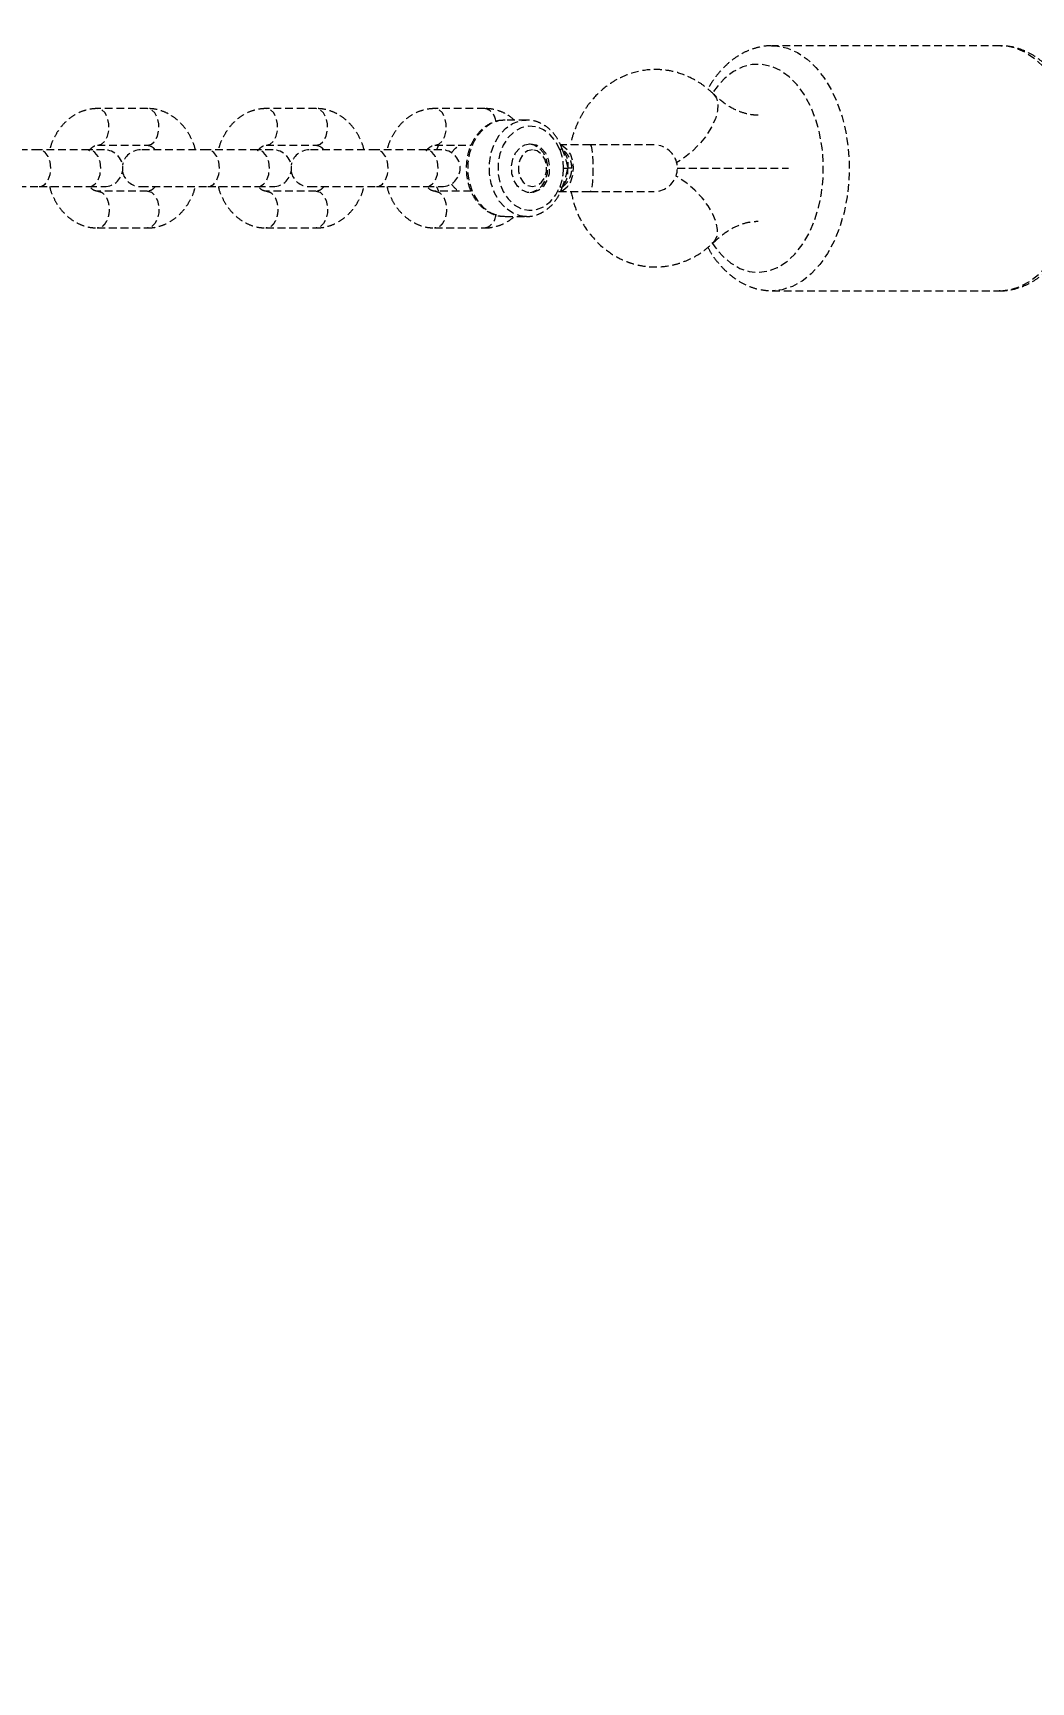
# Model space of a CAD drawing. Header units: millimetres. Extents: x -4075 to 3853, y -2344 to 2376.
# Drawn here: x -1400.8 to -1237.8, y 99 to 368.3 of the extents above; entities that cross this region are included whole.
import ezdxf

# ---------------------------------------------------------------- set-up
doc = ezdxf.new("R2010")
doc.units = ezdxf.units.MM
doc.linetypes.add('HIDDEN', pattern=[1.905, 1.27, -0.635])
for name, color, linetype in [('DIKOM_ОБЪЕКТ', 7, 'Continuous'), ('DIKOM_РАЗМЕР_ЗОНА', 7, 'Continuous'), ('DIKOM_РАЗМЕР_ОБЪЕКТА', 7, 'Continuous')]:
    doc.layers.add(name, color=color, linetype=linetype)
doc.styles.add('style1', font='arialbd.ttf', dxfattribs={"width": 0.8})
doc.dimstyles.new('1-50', dxfattribs={"dimtxt": 300, "dimasz": 200, "dimexe": 100, "dimexo": 0, "dimgap": 100, "dimtad": 1, "dimtxsty": 'style1', "dimcen": 200, "dimclrd": 7, "dimclre": 7, "dimclrt": 7, "dimadec": 1, "dimazin": 2, "dimtfac": 1, "dimtmove": 0, "dimatfit": 2, "dimfxl": 0, "dimlwd": 25, "dimlwe": 18, "dimarcsym": 0})

# ---------------------------------------------------------------- blocks, each defined once
blk = doc.blocks.new('*D0')
at = {"layer": 'Defpoints', "color": 0, "transparency": 16777216}
for p in [(-3364.5, 346.19), (3853.1, 341.49), (3853.1, -2244.04)]:
    blk.add_point(p, dxfattribs=at)
at = {"layer": 'DIKOM_РАЗМЕР_ЗОНА', "color": 7, "lineweight": 18, "transparency": 16777216}
for p, q in [((-3364.5, 346.19), (-3364.5, -2344.04)), ((3853.1, 341.49), (3853.1, -2344.04))]:
    blk.add_line(p, q, dxfattribs=at)
at = {"layer": 'DIKOM_РАЗМЕР_ЗОНА', "color": 7, "lineweight": 25, "transparency": 16777216}
blk.add_line((-3164.5, -2244.04), (3653.1, -2244.04), dxfattribs=at)
at = {"layer": 'DIKOM_РАЗМЕР_ЗОНА', "color": 7, "transparency": 16777216}
for points in [[(-3164.5, -2210.7), (-3164.5, -2277.37), (-3364.5, -2244.04)], [(3653.1, -2210.7), (3653.1, -2277.37), (3853.1, -2244.04)]]:
    blk.add_solid(points, dxfattribs=at)
at = {"layer": 'DIKOM_РАЗМЕР_ЗОНА', "color": 7, "transparency": 16777216, "insert": (164.83, -1990.86), "char_height": 300, "attachment_point": 5, "style": 'style1'}
blk.add_mtext('{\\fArial|b0|i0|c204|p34;7220}', dxfattribs=at)
blk = doc.blocks.new('*D1')
at = {"layer": 'Defpoints', "color": 0, "transparency": 16777216}
for p in [(-1865.19, 346.19), (2353.81, 346.19), (2353.81, -666.66)]:
    blk.add_point(p, dxfattribs=at)
at = {"layer": 'DIKOM_РАЗМЕР_ОБЪЕКТА', "color": 7, "lineweight": 18, "transparency": 16777216}
for p, q in [((-1865.19, 346.19), (-1865.19, -766.66)), ((2353.81, 346.19), (2353.81, -766.66))]:
    blk.add_line(p, q, dxfattribs=at)
at = {"layer": 'DIKOM_РАЗМЕР_ОБЪЕКТА', "color": 7, "lineweight": 25, "transparency": 16777216}
blk.add_line((-1665.19, -666.66), (2153.81, -666.66), dxfattribs=at)
at = {"layer": 'DIKOM_РАЗМЕР_ОБЪЕКТА', "color": 7, "transparency": 16777216}
for points in [[(-1665.19, -633.33), (-1665.19, -700), (-1865.19, -666.66)], [(2153.81, -633.33), (2153.81, -700), (2353.81, -666.66)]]:
    blk.add_solid(points, dxfattribs=at)
at = {"layer": 'DIKOM_РАЗМЕР_ОБЪЕКТА', "color": 7, "transparency": 16777216, "insert": (244.3, -413.49), "char_height": 300, "attachment_point": 5, "style": 'style1'}
blk.add_mtext('{\\fArial|b0|i0|c204|p34;4220}', dxfattribs=at)
blk = doc.blocks.new('*D2')
at = {"layer": 'Defpoints', "color": 0, "transparency": 16777216}
for p in [(2054.85, 2376.19), (-3624.48, -1683.81), (2044.31, -1683.81)]:
    blk.add_point(p, dxfattribs=at)
at = {"layer": 'DIKOM_РАЗМЕР_ЗОНА', "color": 7, "lineweight": 18, "transparency": 16777216}
for p, q in [((2054.85, 2376.19), (-3724.48, 2376.19)), ((2044.31, -1683.81), (-3724.48, -1683.81))]:
    blk.add_line(p, q, dxfattribs=at)
at = {"layer": 'DIKOM_РАЗМЕР_ЗОНА', "color": 7, "lineweight": 25, "transparency": 16777216}
blk.add_line((-3624.48, 2176.19), (-3624.48, -1483.81), dxfattribs=at)
at = {"layer": 'DIKOM_РАЗМЕР_ЗОНА', "color": 7, "transparency": 16777216}
for points in [[(-3657.81, 2176.19), (-3591.14, 2176.19), (-3624.48, 2376.19)], [(-3657.81, -1483.81), (-3591.14, -1483.81), (-3624.48, -1683.81)]]:
    blk.add_solid(points, dxfattribs=at)
at = {"layer": 'DIKOM_РАЗМЕР_ЗОНА', "color": 7, "transparency": 16777216, "insert": (-3877.65, 411.65), "char_height": 300, "attachment_point": 5, "rotation": 90, "style": 'style1'}
blk.add_mtext('{\\fArial|b0|i0|c204|p34;4000}', dxfattribs=at)
blk = doc.blocks.new('*D3')
at = {"layer": 'Defpoints', "color": 0, "transparency": 16777216}
for p in [(1216.81, 846.19), (-2144.45, -153.81), (1216.81, -153.81)]:
    blk.add_point(p, dxfattribs=at)
at = {"layer": 'DIKOM_РАЗМЕР_ОБЪЕКТА', "color": 7, "lineweight": 18, "transparency": 16777216}
for p, q in [((1216.81, 846.19), (-2244.45, 846.19)), ((1216.81, -153.81), (-2244.45, -153.81))]:
    blk.add_line(p, q, dxfattribs=at)
at = {"layer": 'DIKOM_РАЗМЕР_ОБЪЕКТА', "color": 7, "lineweight": 25, "transparency": 16777216}
blk.add_line((-2144.45, 646.19), (-2144.45, 46.19), dxfattribs=at)
at = {"layer": 'DIKOM_РАЗМЕР_ОБЪЕКТА', "color": 7, "transparency": 16777216}
for points in [[(-2177.79, 646.19), (-2111.12, 646.19), (-2144.45, 846.19)], [(-2177.79, 46.19), (-2111.12, 46.19), (-2144.45, -153.81)]]:
    blk.add_solid(points, dxfattribs=at)
at = {"layer": 'DIKOM_РАЗМЕР_ОБЪЕКТА', "color": 7, "transparency": 16777216, "insert": (-2397.63, 346.19), "char_height": 300, "attachment_point": 5, "rotation": 90, "style": 'style1'}
blk.add_mtext('{\\fArial|b0|i0|c204|p34;1000}', dxfattribs=at)

msp = doc.modelspace()

# ---------------------------------------------------------------- linework, layer by layer
at = {"layer": 'DIKOM_ОБЪЕКТ', "color": 7, "linetype": 'HIDDEN', "lineweight": 15}
for p, q in [((-1242.813, 366.185), (-1280.071, 366.185)), ((-1382.118, 355.935), (-1390.268, 355.935)), ((-1354.563, 355.935), (-1362.713, 355.935)), ((-1327.007, 355.935), (-1335.157, 355.935)), ((-1323.702, 354.06), (-1323.965, 354.053)), ((-1320.171, 354.06), (-1323.702, 354.06)), ((-1399.79, 349.185), (-1410.796, 349.185)), ((-1391.64, 349.185), (-1399.79, 349.185)), ((-1389.146, 349.185), (-1391.64, 349.185)), ((-1390.268, 349.935), (-1390.221, 349.936)), ((-1390.268, 349.935), (-1382.118, 349.935)), ((-1372.235, 349.185), (-1383.24, 349.185)), ((-1364.084, 349.185), (-1372.235, 349.185)), ((-1361.59, 349.185), (-1364.084, 349.185)), ((-1362.713, 349.935), (-1362.666, 349.936)), ((-1362.713, 349.935), (-1354.563, 349.935)), ((-1344.679, 349.185), (-1355.685, 349.185)), ((-1336.529, 349.185), (-1344.679, 349.185)), ((-1334.035, 349.185), (-1336.529, 349.185)), ((-1336.352, 349.185), (-1336.25, 349.488)), ((-1335.157, 349.935), (-1335.111, 349.936)), ((-1335.157, 349.935), (-1329.244, 349.935)), ((-1334.543, 349.935), (-1334.871, 349.185)), ((-1309.78, 349.985), (-1314.62, 349.985)), ((-1299.363, 349.985), (-1309.78, 349.985)), ((-1410.796, 343.185), (-1399.79, 343.185)), ((-1399.79, 343.185), (-1391.64, 343.185)), ((-1391.64, 343.185), (-1389.146, 343.185)), ((-1382.118, 342.435), (-1390.313, 342.435)), ((-1383.24, 343.185), (-1372.235, 343.185)), ((-1372.235, 343.185), (-1364.084, 343.185)), ((-1364.084, 343.185), (-1361.59, 343.185)), ((-1354.563, 342.435), (-1362.757, 342.435)), ((-1355.685, 343.185), (-1344.679, 343.185)), ((-1344.679, 343.185), (-1336.529, 343.185)), ((-1336.529, 343.185), (-1334.035, 343.185)), ((-1329.242, 342.435), (-1335.202, 342.435)), ((-1334.871, 343.185), (-1334.543, 342.435)), ((-1314.951, 342.385), (-1309.78, 342.385)), ((-1309.78, 342.385), (-1299.363, 342.385)), ((-1323.702, 338.31), (-1320.171, 338.31)), ((-1320.171, 338.31), (-1320.432, 338.318)), ((-1390.313, 336.435), (-1382.118, 336.435)), ((-1362.757, 336.435), (-1354.563, 336.435)), ((-1335.202, 336.435), (-1327.007, 336.435)), ((-1280.071, 326.185), (-1242.813, 326.185))]:
    msp.add_line(p, q, dxfattribs=at)
at = {"layer": 'DIKOM_ОБЪЕКТ', "color": 7, "linetype": 'HIDDEN', "lineweight": 15, "flags": 128}
for points in [[(-1280.143, 366.185), (-1279.207, 366.138), (-1277.538, 365.778), (-1275.914, 365.067), (-1274.364, 364.02), (-1272.916, 362.654), (-1271.596, 360.995), (-1270.427, 359.071), (-1269.431, 356.917), (-1268.624, 354.572), (-1268.021, 352.077), (-1267.634, 349.477), (-1267.468, 346.818), (-1267.527, 344.148), (-1267.81, 341.514), (-1268.312, 338.964), (-1269.024, 336.543), (-1269.933, 334.293), (-1271.023, 332.256), (-1272.274, 330.467), (-1273.665, 328.959), (-1275.169, 327.759), (-1276.762, 326.887), (-1278.413, 326.359), (-1280.025, 326.186)], [(-1242.813, 326.185), (-1241.155, 326.359), (-1239.504, 326.887), (-1237.911, 327.759), (-1236.407, 328.959), (-1235.016, 330.467), (-1233.765, 332.256), (-1232.675, 334.293), (-1231.766, 336.543), (-1231.054, 338.964), (-1230.553, 341.514), (-1230.269, 344.148), (-1230.21, 346.818), (-1230.376, 349.477), (-1230.763, 352.077), (-1231.366, 354.572), (-1232.173, 356.917), (-1233.169, 359.071), (-1234.338, 360.995), (-1235.658, 362.654), (-1237.106, 364.02), (-1238.656, 365.067), (-1240.28, 365.778), (-1241.949, 366.138), (-1242.813, 366.185)], [(-1289.912, 334.06), (-1289.442, 333.369), (-1288.19, 331.88), (-1286.815, 330.695), (-1285.346, 329.84), (-1283.814, 329.334), (-1282.252, 329.187), (-1280.694, 329.402), (-1279.171, 329.975), (-1277.717, 330.894), (-1276.364, 332.138), (-1275.138, 333.682), (-1274.068, 335.492), (-1273.175, 337.53), (-1272.479, 339.753), (-1271.994, 342.112), (-1271.731, 344.559), (-1271.695, 347.04), (-1271.888, 349.503), (-1272.304, 351.895), (-1272.936, 354.166), (-1273.77, 356.266), (-1274.787, 358.152), (-1275.967, 359.783), (-1277.283, 361.123), (-1278.709, 362.146), (-1280.214, 362.828), (-1281.765, 363.156), (-1283.329, 363.121), (-1284.874, 362.726), (-1286.366, 361.979), (-1287.774, 360.894), (-1289.067, 359.497), (-1289.924, 358.293)], [(-1289.643, 358.306), (-1289.18, 357.648), (-1288.94, 356.699), (-1288.992, 355.557), (-1289.332, 354.275), (-1289.945, 352.913), (-1290.803, 351.533), (-1291.865, 350.2), (-1293.082, 348.977), (-1294.397, 347.92), (-1295.658, 347.128)], [(-1390.221, 349.936), (-1389.621, 350.116), (-1389.052, 350.637), (-1388.63, 351.435), (-1388.405, 352.415), (-1388.405, 353.456), (-1388.63, 354.435), (-1389.052, 355.234), (-1389.621, 355.755), (-1390.268, 355.935)], [(-1382.118, 349.935), (-1381.471, 350.116), (-1380.902, 350.637), (-1380.48, 351.435), (-1380.255, 352.415), (-1380.255, 353.456), (-1380.48, 354.435), (-1380.902, 355.234), (-1381.471, 355.755), (-1382.118, 355.935)], [(-1362.666, 349.936), (-1362.066, 350.116), (-1361.497, 350.637), (-1361.075, 351.435), (-1360.85, 352.415), (-1360.85, 353.456), (-1361.075, 354.435), (-1361.497, 355.234), (-1362.066, 355.755), (-1362.713, 355.935)], [(-1354.563, 349.935), (-1353.916, 350.116), (-1353.347, 350.637), (-1352.924, 351.435), (-1352.7, 352.415), (-1352.7, 353.456), (-1352.924, 354.435), (-1353.347, 355.234), (-1353.916, 355.755), (-1354.563, 355.935)], [(-1335.111, 349.936), (-1334.51, 350.116), (-1333.942, 350.637), (-1333.519, 351.435), (-1333.295, 352.415), (-1333.295, 353.456), (-1333.519, 354.435), (-1333.942, 355.234), (-1334.51, 355.755), (-1335.157, 355.935)], [(-1323.965, 354.053), (-1324.758, 353.942), (-1326.018, 353.473), (-1327.171, 352.669), (-1328.165, 351.567), (-1328.953, 350.216), (-1329.5, 348.681), (-1329.779, 347.03), (-1329.779, 345.341), (-1329.5, 343.69), (-1328.953, 342.155), (-1328.165, 340.804), (-1327.171, 339.702), (-1326.018, 338.898), (-1324.758, 338.429), (-1323.702, 338.31)], [(-1320.432, 338.318), (-1321.228, 338.429), (-1322.487, 338.898), (-1323.641, 339.702), (-1324.634, 340.804), (-1325.423, 342.155), (-1325.969, 343.69), (-1326.249, 345.341), (-1326.249, 347.03), (-1325.969, 348.681), (-1325.423, 350.216), (-1324.634, 351.567), (-1323.641, 352.669), (-1322.487, 353.473), (-1321.228, 353.942), (-1320.256, 354.06)], [(-1314.747, 349.206), (-1315.42, 350.553), (-1316.317, 351.664), (-1317.389, 352.477), (-1318.578, 352.948), (-1319.819, 353.051), (-1321.045, 352.782), (-1322.19, 352.154), (-1323.19, 351.201), (-1323.993, 349.977), (-1324.553, 348.546), (-1324.841, 346.987), (-1324.841, 345.384), (-1324.553, 343.825), (-1323.993, 342.394), (-1323.19, 341.17), (-1322.19, 340.217), (-1321.045, 339.589), (-1319.819, 339.32), (-1318.578, 339.423), (-1317.389, 339.894), (-1316.317, 340.707), (-1315.42, 341.818), (-1314.747, 343.165)], [(-1319.541, 350.185), (-1318.626, 350.008), (-1317.792, 349.49), (-1317.113, 348.679), (-1316.651, 347.647), (-1316.445, 346.484), (-1316.514, 345.295), (-1316.852, 344.185), (-1317.429, 343.253), (-1318.194, 342.582), (-1319.078, 342.23), (-1320.004, 342.23), (-1320.888, 342.582), (-1321.653, 343.253), (-1322.23, 344.185), (-1322.568, 345.295), (-1322.637, 346.484), (-1322.431, 347.647), (-1321.968, 348.679), (-1321.29, 349.49), (-1320.456, 350.008), (-1319.541, 350.185)], [(-1319.699, 350.18), (-1318.941, 350.008), (-1318.107, 349.49), (-1317.429, 348.679), (-1316.966, 347.647), (-1316.76, 346.484), (-1316.829, 345.295), (-1317.167, 344.185), (-1317.744, 343.253), (-1318.509, 342.582), (-1319.393, 342.23), (-1319.699, 342.191)], [(-1397.899, 346.185), (-1398.013, 347.212), (-1398.341, 348.114), (-1398.844, 348.784), (-1399.462, 349.14), (-1399.79, 349.185)], [(-1389.748, 346.185), (-1389.862, 347.212), (-1390.191, 348.114), (-1390.694, 348.784), (-1391.311, 349.14), (-1391.64, 349.185)], [(-1370.343, 346.185), (-1370.457, 347.212), (-1370.786, 348.114), (-1371.289, 348.784), (-1371.906, 349.14), (-1372.235, 349.185)], [(-1362.193, 346.185), (-1362.307, 347.212), (-1362.636, 348.114), (-1363.139, 348.784), (-1363.756, 349.14), (-1364.084, 349.185)], [(-1342.788, 346.185), (-1342.902, 347.212), (-1343.23, 348.114), (-1343.734, 348.784), (-1344.351, 349.14), (-1344.679, 349.185)], [(-1334.638, 346.185), (-1334.752, 347.212), (-1335.08, 348.114), (-1335.583, 348.784), (-1336.201, 349.14), (-1336.529, 349.185)], [(-1332.46, 348.739), (-1331.819, 349.49), (-1331.15, 349.935)], [(-1319.226, 349.185), (-1320.022, 349.005), (-1320.722, 348.484), (-1321.242, 347.685), (-1321.519, 346.706), (-1321.519, 345.665), (-1321.242, 344.685), (-1320.722, 343.887), (-1320.022, 343.366), (-1319.226, 343.185), (-1318.429, 343.366), (-1317.729, 343.887), (-1317.209, 344.685), (-1316.932, 345.665), (-1316.932, 346.706), (-1317.209, 347.685), (-1317.729, 348.484), (-1318.429, 349.005), (-1319.226, 349.185)], [(-1314.586, 349.941), (-1314.211, 349.799), (-1313.543, 349.26), (-1313.013, 348.419), (-1312.672, 347.36), (-1312.555, 346.185), (-1312.672, 345.011), (-1313.013, 343.952), (-1313.543, 343.111), (-1314.211, 342.571), (-1314.571, 342.434)], [(-1309.78, 349.985), (-1309.647, 349.799), (-1309.527, 349.26), (-1309.431, 348.419), (-1309.37, 347.36), (-1309.349, 346.185), (-1309.37, 345.011), (-1309.431, 343.952), (-1309.527, 343.111), (-1309.647, 342.571), (-1309.78, 342.385)], [(-1399.79, 343.185), (-1399.462, 343.231), (-1398.844, 343.587), (-1398.341, 344.257), (-1398.013, 345.159), (-1397.899, 346.185)], [(-1391.64, 343.185), (-1391.311, 343.231), (-1390.694, 343.587), (-1390.191, 344.257), (-1389.862, 345.159), (-1389.748, 346.185)], [(-1372.235, 343.185), (-1371.906, 343.231), (-1371.289, 343.587), (-1370.786, 344.257), (-1370.457, 345.159), (-1370.343, 346.185)], [(-1364.084, 343.185), (-1363.756, 343.231), (-1363.139, 343.587), (-1362.636, 344.257), (-1362.307, 345.159), (-1362.193, 346.185)], [(-1344.679, 343.185), (-1344.351, 343.231), (-1343.734, 343.587), (-1343.23, 344.257), (-1342.902, 345.159), (-1342.788, 346.185)], [(-1336.529, 343.185), (-1336.201, 343.231), (-1335.583, 343.587), (-1335.08, 344.257), (-1334.752, 345.159), (-1334.638, 346.185)], [(-1289.657, 334.051), (-1289.421, 334.322), (-1289.058, 335.141), (-1288.989, 336.174), (-1289.216, 337.37), (-1289.729, 338.675), (-1290.505, 340.027), (-1291.505, 341.364), (-1292.685, 342.622), (-1293.989, 343.743), (-1295.355, 344.674), (-1295.761, 344.906)], [(-1382.118, 342.435), (-1381.471, 342.255), (-1380.902, 341.734), (-1380.48, 340.935), (-1380.255, 339.956), (-1380.255, 338.915), (-1380.48, 337.935), (-1380.902, 337.137), (-1381.471, 336.616), (-1382.118, 336.435)], [(-1354.563, 342.435), (-1353.916, 342.255), (-1353.347, 341.734), (-1352.924, 340.935), (-1352.7, 339.956), (-1352.7, 338.915), (-1352.924, 337.935), (-1353.347, 337.137), (-1353.916, 336.616), (-1354.563, 336.435)], [(-1242.93, 326.186), (-1242.836, 326.185), (-1242.813, 326.185)]]:
    msp.add_lwpolyline(points, dxfattribs=at)
at = {"layer": 'DIKOM_ОБЪЕКТ', "color": 7, "linetype": 'HIDDEN', "lineweight": 15}
for centre, radius, start, end in [((-1327.502, 353.681), 2.309, 3.13497, 77.61106), ((-1389.146, 346.185), 3, 270, 90), ((-1383.24, 346.185), 3, 90, 169.80016), ((-1361.59, 346.185), 3, 270, 90), ((-1355.685, 346.185), 3, 90, 169.80016), ((-1334.035, 346.185), 3, 270, 90), ((-1299.339, 346.185), 3.8, 281.37806, 78.62194), ((-1383.24, 346.185), 3, 190.19984, 270), ((-1355.685, 346.185), 3, 190.19984, 270), ((-1329.701, 345.336), 3.242, 211.7017, 243.4555), ((-1327.503, 338.691), 2.309, 282.39335, 356.897)]:
    msp.add_arc(centre, radius, start, end, dxfattribs=at)
for points, knots in [([(-1280.158, 366.15), (-1280.353, 366.158), (-1281.132, 366.19), (-1282.486, 365.923), (-1284.173, 365.358), (-1285.782, 364.479), (-1287.3, 363.327), (-1288.699, 361.89), (-1289.805, 360.477), (-1290.369, 359.47), (-1290.573, 359.106)], [0, 0, 0, 0, 0.0467574, 0.1873405, 0.327813, 0.4698794, 0.6148005, 0.7630259, 0.9141553, 1, 1, 1, 1]), ([(-1242.957, 326.208), (-1242.862, 326.2), (-1242.184, 326.14), (-1240.918, 326.336), (-1239.212, 326.805), (-1237.578, 327.599), (-1236.032, 328.668), (-1234.591, 330.017), (-1233.275, 331.628), (-1232.106, 333.481), (-1231.108, 335.542), (-1230.296, 337.774), (-1229.684, 340.137), (-1229.276, 342.592), (-1229.079, 345.101), (-1229.094, 347.626), (-1229.321, 350.131), (-1229.759, 352.578), (-1230.402, 354.931), (-1231.248, 357.156), (-1232.29, 359.218), (-1233.519, 361.08), (-1234.921, 362.704), (-1236.476, 364.053), (-1238.151, 365.097), (-1239.905, 365.794), (-1241.44, 366.153), (-1242.378, 366.147), (-1242.712, 366.145)], [0, 0, 0, 0, 0.00610708, 0.04385838, 0.08147526, 0.11938565, 0.15797981, 0.19744868, 0.23774905, 0.2786587, 0.31990105, 0.36123915, 0.40254051, 0.44377881, 0.48496926, 0.52614865, 0.56736278, 0.60864689, 0.65005093, 0.69161683, 0.73336475, 0.77526763, 0.8171596, 0.85875068, 0.89967132, 0.93961412, 0.97851137, 1, 1, 1, 1]), ([(-1289.644, 358.307), (-1290.134, 358.754), (-1291.096, 359.63), (-1293.116, 360.917), (-1295.493, 361.894), (-1297.963, 362.314), (-1300.657, 362.317), (-1303.16, 361.77), (-1305.519, 360.673), (-1307.549, 359.341), (-1309.183, 357.773), (-1310.484, 356.058), (-1311.389, 354.585), (-1312.19, 352.808), (-1312.784, 351.249), (-1312.91, 350.26), (-1312.944, 349.985)], [0, 0, 0, 0, 0.0630896, 0.1236179, 0.2317934, 0.3164491, 0.3768394, 0.5016666, 0.5695594, 0.6335829, 0.7388621, 0.7865671, 0.8426506, 0.9060071, 0.9739649, 1, 1, 1, 1]), ([(-1282.331, 354.83), (-1282.744, 354.852), (-1283.75, 354.905), (-1285.489, 355.42), (-1287.564, 356.449), (-1288.922, 357.662), (-1289.638, 358.302)], [0, 0, 0, 0, 0.16931589, 0.41245038, 0.69004133, 1, 1, 1, 1]), ([(-1390.268, 355.935), (-1390.611, 355.921), (-1391.449, 355.884), (-1392.753, 355.539), (-1394.112, 354.881), (-1395.342, 353.952), (-1396.418, 352.782), (-1397.289, 351.39), (-1397.853, 350.17), (-1398.031, 349.397), (-1398.08, 349.185)], [0, 0, 0, 0, 0.0957794, 0.2341064, 0.3722677, 0.5117243, 0.6535013, 0.7978915, 0.9445254, 1, 1, 1, 1]), ([(-1374.295, 349.185), (-1374.317, 349.292), (-1374.459, 349.981), (-1374.981, 351.161), (-1375.861, 352.65), (-1376.993, 353.914), (-1378.307, 354.91), (-1379.756, 355.588), (-1381.051, 355.898), (-1381.841, 355.926), (-1382.118, 355.935)], [0, 0, 0, 0, 0.02769892, 0.17911289, 0.3309658, 0.48245847, 0.63231231, 0.77925283, 0.92270872, 1, 1, 1, 1]), ([(-1362.713, 355.935), (-1363.056, 355.921), (-1363.894, 355.884), (-1365.197, 355.539), (-1366.557, 354.881), (-1367.787, 353.952), (-1368.862, 352.782), (-1369.734, 351.39), (-1370.298, 350.17), (-1370.476, 349.397), (-1370.525, 349.185)], [0, 0, 0, 0, 0.0957794, 0.2341064, 0.3722677, 0.5117243, 0.6535013, 0.7978915, 0.9445254, 1, 1, 1, 1]), ([(-1346.739, 349.185), (-1346.761, 349.292), (-1346.904, 349.981), (-1347.426, 351.161), (-1348.305, 352.65), (-1349.437, 353.914), (-1350.752, 354.91), (-1352.2, 355.588), (-1353.495, 355.898), (-1354.286, 355.926), (-1354.563, 355.935)], [0, 0, 0, 0, 0.02769892, 0.17911289, 0.3309658, 0.48245847, 0.63231231, 0.77925283, 0.92270872, 1, 1, 1, 1]), ([(-1335.157, 355.935), (-1335.5, 355.921), (-1336.339, 355.884), (-1337.642, 355.539), (-1339.002, 354.881), (-1340.231, 353.952), (-1341.307, 352.782), (-1342.178, 351.39), (-1342.742, 350.17), (-1342.92, 349.397), (-1342.969, 349.185)], [0, 0, 0, 0, 0.0957794, 0.2341064, 0.3722677, 0.5117243, 0.6535013, 0.7978915, 0.9445254, 1, 1, 1, 1]), ([(-1322.165, 354.06), (-1322.512, 354.344), (-1323.277, 354.97), (-1324.648, 355.584), (-1325.94, 355.898), (-1326.73, 355.926), (-1327.007, 355.935)], [0, 0, 0, 0, 0.2488554, 0.5490383, 0.8421026, 1, 1, 1, 1]), ([(-1323.988, 354.013), (-1324.228, 354.005), (-1324.892, 353.984), (-1325.944, 353.601), (-1327.082, 352.919), (-1328.083, 351.957), (-1328.914, 350.767), (-1329.541, 349.389), (-1329.935, 347.878), (-1330.081, 346.295), (-1329.97, 344.704), (-1329.605, 343.17), (-1328.999, 341.753), (-1328.17, 340.513), (-1327.15, 339.502), (-1325.981, 338.781), (-1324.837, 338.371), (-1324.093, 338.352), (-1323.786, 338.344)], [0, 0, 0, 0, 0.0358661, 0.0993795, 0.1630773, 0.2274285, 0.2925304, 0.3582043, 0.4242108, 0.49039, 0.5566825, 0.6231008, 0.6896565, 0.7562905, 0.8228045, 0.8888479, 0.9540482, 1, 1, 1, 1]), ([(-1314.322, 349.223), (-1314.418, 349.485), (-1314.691, 350.231), (-1315.323, 351.348), (-1316.261, 352.462), (-1317.373, 353.322), (-1318.601, 353.858), (-1319.589, 354.092), (-1320.141, 354.039), (-1320.263, 354.027)], [0, 0, 0, 0, 0.0938052, 0.266974, 0.4404692, 0.6131754, 0.7840679, 0.9524752, 1, 1, 1, 1]), ([(-1391.664, 349.037), (-1391.505, 349.225), (-1391.182, 349.607), (-1390.679, 349.89), (-1390.417, 349.919), (-1390.268, 349.935)], [0, 0, 0, 0, 0.294268, 0.5987317, 1, 1, 1, 1]), ([(-1382.118, 349.935), (-1382.066, 349.933), (-1381.89, 349.926), (-1381.571, 349.817), (-1381.166, 349.573), (-1380.935, 349.278), (-1380.862, 349.185)], [0, 0, 0, 0, 0.1542305, 0.524849, 0.851647, 1, 1, 1, 1]), ([(-1364.109, 349.037), (-1363.95, 349.225), (-1363.626, 349.607), (-1363.123, 349.89), (-1362.862, 349.919), (-1362.713, 349.935)], [0, 0, 0, 0, 0.294268, 0.5987317, 1, 1, 1, 1]), ([(-1354.563, 349.935), (-1354.511, 349.933), (-1354.335, 349.926), (-1354.016, 349.817), (-1353.61, 349.573), (-1353.379, 349.278), (-1353.307, 349.185)], [0, 0, 0, 0, 0.1542305, 0.524849, 0.851647, 1, 1, 1, 1]), ([(-1336.554, 349.037), (-1336.395, 349.225), (-1336.071, 349.607), (-1335.568, 349.89), (-1335.306, 349.919), (-1335.157, 349.935)], [0, 0, 0, 0, 0.294268, 0.5987317, 1, 1, 1, 1]), ([(-1314.747, 349.206), (-1314.727, 349.217), (-1314.67, 349.249), (-1314.572, 349.303), (-1314.459, 349.378), (-1314.428, 349.419), (-1314.411, 349.442)], [0, 0, 0, 0, 0.1081589, 0.3109788, 0.6083468, 1, 1, 1, 1]), ([(-1314.747, 349.206), (-1314.586, 348.718), (-1314.267, 347.752), (-1314.218, 346.705), (-1314.195, 346.185)], [0, 0, 0, 0, 0.5044794, 1, 1, 1, 1]), ([(-1314.411, 349.442), (-1314.404, 349.458), (-1314.397, 349.475), (-1314.428, 349.494), (-1314.43, 349.496)], [0, 0, 0, 0, 0.9262264, 1, 1, 1, 1]), ([(-1314.072, 348.699), (-1314.072, 348.698), (-1314.073, 348.696), (-1314.086, 348.713), (-1314.143, 348.803), (-1314.273, 349.074), (-1314.37, 349.337), (-1314.427, 349.493)], [0, 0, 0, 0, 0.0233317, 0.0736597, 0.1345175, 0.4868957, 1, 1, 1, 1]), ([(-1314.411, 349.442), (-1314.193, 348.858), (-1313.797, 347.8), (-1313.559, 346.685), (-1313.452, 346.185)], [0, 0, 0, 0, 0.5514482, 1, 1, 1, 1]), ([(-1312.772, 346.185), (-1312.79, 346.463), (-1312.828, 347.034), (-1313.133, 347.857), (-1313.627, 348.653), (-1314.099, 349.056), (-1314.351, 349.272)], [0, 0, 0, 0, 0.2253818, 0.46276664, 0.71318655, 1, 1, 1, 1]), ([(-1314.219, 348.875), (-1314.115, 348.768), (-1313.793, 348.432), (-1313.418, 347.532), (-1313.439, 346.696), (-1313.452, 346.185)], [0, 0, 0, 0, 0.1556708, 0.4838101, 1, 1, 1, 1]), ([(-1314.195, 346.185), (-1314.218, 345.666), (-1314.267, 344.618), (-1314.586, 343.653), (-1314.747, 343.165)], [0, 0, 0, 0, 0.49552062, 1, 1, 1, 1]), ([(-1314.411, 342.929), (-1314.193, 343.513), (-1313.797, 344.571), (-1313.559, 345.686), (-1313.452, 346.185)], [0, 0, 0, 0, 0.5514519, 1, 1, 1, 1]), ([(-1314.351, 343.099), (-1314.099, 343.314), (-1313.627, 343.718), (-1313.133, 344.514), (-1312.828, 345.337), (-1312.79, 345.908), (-1312.772, 346.185)], [0, 0, 0, 0, 0.28678324, 0.53723319, 0.77459732, 1, 1, 1, 1]), ([(-1314.219, 343.496), (-1314.115, 343.603), (-1313.793, 343.938), (-1313.418, 344.839), (-1313.439, 345.674), (-1313.452, 346.185)], [0, 0, 0, 0, 0.1556703, 0.4838059, 1, 1, 1, 1]), ([(-1314.195, 346.185), (-1314.059, 346.185), (-1313.808, 346.185), (-1313.563, 346.185), (-1313.452, 346.185)], [0, 0, 0, 0, 0.5433057, 1, 1, 1, 1]), ([(-1312.772, 346.185), (-1312.888, 346.185), (-1313.116, 346.185), (-1313.342, 346.185), (-1313.452, 346.185)], [0, 0, 0, 0, 0.51143737, 1, 1, 1, 1]), ([(-1295.562, 346.185), (-1295.182, 346.185), (-1293.678, 346.185), (-1291.083, 346.185), (-1288.087, 346.185), (-1284.777, 346.185), (-1281.23, 346.185), (-1278.631, 346.185), (-1277.373, 346.185)], [0, 0, 0, 0, 0.05533229, 0.21926124, 0.3682691, 0.52071094, 0.76801731, 1, 1, 1, 1]), ([(-1398.091, 343.185), (-1398.069, 343.079), (-1397.927, 342.39), (-1397.405, 341.21), (-1396.525, 339.721), (-1395.393, 338.457), (-1394.079, 337.461), (-1392.63, 336.783), (-1391.335, 336.473), (-1390.545, 336.445), (-1390.268, 336.435)], [0, 0, 0, 0, 0.0276989, 0.1791129, 0.3309658, 0.4824585, 0.6323123, 0.7792528, 0.9227087, 1, 1, 1, 1]), ([(-1390.268, 342.435), (-1390.32, 342.438), (-1390.496, 342.445), (-1390.815, 342.554), (-1391.22, 342.798), (-1391.451, 343.093), (-1391.523, 343.185)], [0, 0, 0, 0, 0.1542305, 0.524849, 0.851647, 1, 1, 1, 1]), ([(-1382.118, 336.435), (-1381.775, 336.45), (-1380.937, 336.486), (-1379.633, 336.832), (-1378.274, 337.49), (-1377.044, 338.419), (-1375.968, 339.589), (-1375.097, 340.981), (-1374.533, 342.201), (-1374.355, 342.974), (-1374.306, 343.185)], [0, 0, 0, 0, 0.0957794, 0.2341064, 0.3722677, 0.5117243, 0.6535013, 0.7978915, 0.9445254, 1, 1, 1, 1]), ([(-1380.858, 343.185), (-1380.971, 343.054), (-1381.248, 342.732), (-1381.707, 342.484), (-1381.969, 342.453), (-1382.118, 342.435)], [0, 0, 0, 0, 0.2285155, 0.5613459, 1, 1, 1, 1]), ([(-1370.536, 343.185), (-1370.514, 343.079), (-1370.371, 342.39), (-1369.849, 341.21), (-1368.97, 339.721), (-1367.838, 338.457), (-1366.524, 337.461), (-1365.075, 336.783), (-1363.78, 336.473), (-1362.989, 336.445), (-1362.713, 336.435)], [0, 0, 0, 0, 0.0276989, 0.1791129, 0.3309658, 0.4824585, 0.6323123, 0.7792528, 0.9227087, 1, 1, 1, 1]), ([(-1362.713, 342.435), (-1362.764, 342.438), (-1362.94, 342.445), (-1363.259, 342.554), (-1363.665, 342.798), (-1363.896, 343.093), (-1363.968, 343.185)], [0, 0, 0, 0, 0.1542305, 0.524849, 0.851647, 1, 1, 1, 1]), ([(-1354.563, 336.435), (-1354.22, 336.45), (-1353.381, 336.486), (-1352.078, 336.832), (-1350.718, 337.49), (-1349.489, 338.419), (-1348.413, 339.589), (-1347.541, 340.981), (-1346.978, 342.201), (-1346.799, 342.974), (-1346.751, 343.185)], [0, 0, 0, 0, 0.0957794, 0.2341064, 0.3722677, 0.5117243, 0.6535013, 0.7978915, 0.9445254, 1, 1, 1, 1]), ([(-1353.303, 343.185), (-1353.416, 343.054), (-1353.693, 342.732), (-1354.152, 342.484), (-1354.414, 342.453), (-1354.563, 342.435)], [0, 0, 0, 0, 0.22851555, 0.56134587, 1, 1, 1, 1]), ([(-1342.98, 343.185), (-1342.958, 343.079), (-1342.816, 342.39), (-1342.294, 341.21), (-1341.415, 339.721), (-1340.283, 338.457), (-1338.968, 337.461), (-1337.52, 336.783), (-1336.225, 336.473), (-1335.434, 336.445), (-1335.157, 336.435)], [0, 0, 0, 0, 0.0276989, 0.1791129, 0.3309658, 0.4824585, 0.6323123, 0.7792528, 0.9227087, 1, 1, 1, 1]), ([(-1335.157, 342.435), (-1335.209, 342.438), (-1335.385, 342.445), (-1335.704, 342.554), (-1336.11, 342.798), (-1336.341, 343.093), (-1336.413, 343.185)], [0, 0, 0, 0, 0.1542305, 0.524849, 0.851647, 1, 1, 1, 1]), ([(-1320.455, 338.358), (-1320.266, 338.338), (-1319.654, 338.275), (-1318.62, 338.505), (-1317.424, 339.023), (-1316.34, 339.839), (-1315.41, 340.903), (-1314.737, 342.034), (-1314.441, 342.828), (-1314.322, 343.148)], [0, 0, 0, 0, 0.0718753, 0.2336112, 0.3950214, 0.5575181, 0.7218977, 0.8880431, 1, 1, 1, 1]), ([(-1314.411, 342.929), (-1314.428, 342.952), (-1314.459, 342.993), (-1314.572, 343.068), (-1314.67, 343.122), (-1314.727, 343.154), (-1314.747, 343.165)], [0, 0, 0, 0, 0.3916532, 0.6890212, 0.8918411, 1, 1, 1, 1]), ([(-1314.43, 342.875), (-1314.428, 342.877), (-1314.397, 342.896), (-1314.404, 342.913), (-1314.411, 342.929)], [0, 0, 0, 0, 0.073756, 1, 1, 1, 1]), ([(-1314.427, 342.878), (-1314.37, 343.034), (-1314.273, 343.297), (-1314.143, 343.568), (-1314.086, 343.658), (-1314.073, 343.675), (-1314.072, 343.673), (-1314.072, 343.672)], [0, 0, 0, 0, 0.5131071, 0.8654897, 0.9263447, 0.9766693, 1, 1, 1, 1]), ([(-1312.933, 342.385), (-1312.689, 341.349), (-1312.105, 338.87), (-1310.092, 335.538), (-1307.397, 332.815), (-1304.898, 331.344), (-1302.984, 330.631), (-1301.39, 330.23), (-1299.319, 329.991), (-1297.134, 330.154), (-1294.989, 330.709), (-1293.178, 331.465), (-1291.334, 332.549), (-1290.223, 333.544), (-1289.658, 334.05)], [0, 0, 0, 0, 0.1004368, 0.2401385, 0.3670146, 0.4747173, 0.5238192, 0.5699248, 0.6363878, 0.7344832, 0.7940174, 0.8590698, 0.9282401, 1, 1, 1, 1]), ([(-1327.007, 336.435), (-1326.664, 336.45), (-1325.825, 336.486), (-1324.525, 336.836), (-1323.223, 337.442), (-1322.492, 338.037), (-1322.155, 338.31)], [0, 0, 0, 0, 0.1952894, 0.4773314, 0.7590355, 1, 1, 1, 1]), ([(-1289.656, 334.052), (-1288.951, 334.686), (-1287.617, 335.887), (-1285.551, 336.929), (-1283.8, 337.46), (-1282.762, 337.516), (-1282.338, 337.54)], [0, 0, 0, 0, 0.31164062, 0.58954373, 0.83207447, 1, 1, 1, 1]), ([(-1290.584, 333.274), (-1290.306, 332.795), (-1289.647, 331.662), (-1288.398, 330.132), (-1286.892, 328.691), (-1285.248, 327.555), (-1283.513, 326.749), (-1281.757, 326.262), (-1280.582, 326.215), (-1280.016, 326.193)], [0, 0, 0, 0, 0.1129471, 0.2674258, 0.4211555, 0.5728326, 0.7211793, 0.8656313, 1, 1, 1, 1])]:
    msp.add_open_spline(points, degree=3, knots=knots, dxfattribs=at)
for points in [[(-1390.268, 342.435), (-1390.02, 342.39), (-1389.525, 342.3), (-1388.896, 341.606), (-1388.475, 340.615), (-1388.327, 339.435), (-1388.475, 338.256), (-1388.896, 337.264), (-1389.525, 336.571), (-1390.02, 336.481), (-1390.268, 336.435)], [(-1362.713, 342.435), (-1362.465, 342.39), (-1361.97, 342.3), (-1361.34, 341.606), (-1360.92, 340.615), (-1360.772, 339.435), (-1360.92, 338.256), (-1361.34, 337.264), (-1361.97, 336.571), (-1362.465, 336.481), (-1362.713, 336.435)], [(-1335.157, 342.435), (-1334.91, 342.39), (-1334.415, 342.3), (-1333.785, 341.606), (-1333.364, 340.615), (-1333.217, 339.435), (-1333.364, 338.256), (-1333.785, 337.264), (-1334.415, 336.571), (-1334.91, 336.481), (-1335.157, 336.435)]]:
    msp.add_open_spline(points, degree=3, dxfattribs=at)

# ---------------------------------------------------------------- dimensions: what is measured, and where the dimension line sits
at = {"layer": 'DIKOM_РАЗМЕР_ЗОНА'}
dim = msp.add_linear_dim(base=(-3624.476, -1683.815), p1=(2054.853, 2376.185), p2=(2044.306, -1683.815), angle=90, text='{\\fArial|b0|i0|c204|p34;4000}', dimstyle='1-50', dxfattribs=at)
dim.commit()
dim.dimension.update_dxf_attribs({"geometry": '*D2', "text_midpoint": (-3624.476, 411.65), "dimtype": 160})
dim = msp.add_linear_dim(base=(3853.1, -2244.036), p1=(-3364.496, 346.185), p2=(3853.1, 341.49), text='{\\fArial|b0|i0|c204|p34;7220}', dimstyle='1-50', dxfattribs=at)
dim.commit()
dim.dimension.update_dxf_attribs({"geometry": '*D0', "text_midpoint": (164.828, -2244.036), "dimtype": 160})
at = {"layer": 'DIKOM_РАЗМЕР_ОБЪЕКТА'}
dim = msp.add_linear_dim(base=(-2144.454, -153.815), p1=(1216.806, 846.185), p2=(1216.806, -153.815), angle=90, text='{\\fArial|b0|i0|c204|p34;<>}', dimstyle='1-50', dxfattribs=at)
dim.commit()
dim.dimension.update_dxf_attribs({"geometry": '*D3', "text_midpoint": (-2144.454, 346.185), "dimtype": 160})
dim = msp.add_linear_dim(base=(2353.806, -666.663), p1=(-1865.194, 346.185), p2=(2353.806, 346.185), text='{\\fArial|b0|i0|c204|p34;4220}', dimstyle='1-50', dxfattribs=at)
dim.commit()
dim.dimension.update_dxf_attribs({"geometry": '*D1', "text_midpoint": (244.302, -666.663), "dimtype": 160})

doc.saveas('drawing.dxf')
